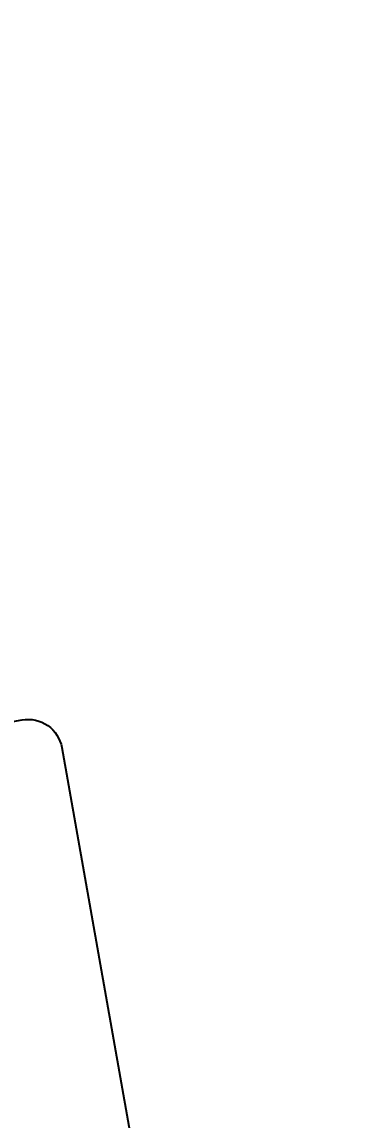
# Model space of a CAD drawing. Header units: millimetres. Extents: x 0 to 8967983, y -224399 to 13801.
# Drawn here: x 69293.41 to 69295.22, y -193807.91 to -193802.03 of the extents above; entities that cross this region are included whole.
import ezdxf
from ezdxf import colors
from ezdxf.entities.mleader import LeaderData, LeaderLine
from ezdxf.math import Vec2, Vec3

# ---------------------------------------------------------------- set-up
doc = ezdxf.new("R2010")
doc.units = ezdxf.units.MM
doc.header["$LTSCALE"] = 10
doc.layers.add('Архитектура', color=251, linetype='Continuous')
doc.layers.get('0').off()
doc.layers.get('0').freeze()
doc.styles.add('ISOCPEUR', font='isocpeur.TTF', dxfattribs={"width": 0.7})

# ---------------------------------------------------------------- blocks, each defined once
blk = doc.blocks.new('_DOTSMALL')
at = {"color": 0, "linetype": 'ByBlock', "const_width": 0.5}
blk.add_lwpolyline([(-0.0625, 0, 1), (0.0625, 0, 1)], format="xyb", close=True, dxfattribs=at)

msp = doc.modelspace()

# ---------------------------------------------------------------- linework, layer by layer
at = {"layer": 'Архитектура', "lineweight": 25, "transparency": 33554684}
msp.add_lwpolyline([(69285.5108, -193804.2029), (69289.5925, -193803.4795, -0.164348), (69289.9964, -193803.5338), (69291.3884, -193804.4014, -0.66825), (69291.3156, -193804.7314), (69291.1956, -193804.7527, 0.4144), (69291.0474, -193804.9647), (69291.2389, -193806.0452, 0.710164), (69292.0344, -193806.1739, -0.228752), (69292.3352, -193805.9568), (69293.4156, -193805.7654, -0.4144), (69293.6276, -193805.9135), (69294.883, -193812.9965, -0.430028)], format="xyb", dxfattribs=at)
msp.add_lwpolyline([(69285.5108, -193804.2029), (69289.5925, -193803.4795, -0.164348), (69289.9964, -193803.5338), (69291.3884, -193804.4014, -0.66825), (69291.3156, -193804.7314), (69291.1956, -193804.7527, 0.4144), (69291.0474, -193804.9647), (69291.2389, -193806.0452, 0.710164), (69292.0344, -193806.1739, -0.228752), (69292.3352, -193805.9568), (69293.4156, -193805.7654, -0.4144), (69293.6276, -193805.9135), (69294.883, -193812.9965, -0.430028)], format="xyb", dxfattribs=at)
msp.add_lwpolyline([(69285.5108, -193804.2029), (69289.5925, -193803.4795, -0.164348), (69289.9964, -193803.5338), (69291.3884, -193804.4014, -0.66825), (69291.3156, -193804.7314), (69291.1956, -193804.7527, 0.4144), (69291.0474, -193804.9647), (69291.2389, -193806.0452, 0.710164), (69292.0344, -193806.1739, -0.228752), (69292.3352, -193805.9568), (69293.4156, -193805.7654, -0.4144), (69293.6276, -193805.9135), (69294.883, -193812.9965, -0.430028)], format="xyb", dxfattribs=at)
msp.add_lwpolyline([(69285.5108, -193804.2029), (69289.5925, -193803.4795, -0.164348), (69289.9964, -193803.5338), (69291.3884, -193804.4014, -0.66825), (69291.3156, -193804.7314), (69291.1956, -193804.7527, 0.4144), (69291.0474, -193804.9647), (69291.2389, -193806.0452, 0.710164), (69292.0344, -193806.1739, -0.228752), (69292.3352, -193805.9568), (69293.4156, -193805.7654, -0.4144), (69293.6276, -193805.9135), (69294.883, -193812.9965, -0.430028)], format="xyb", dxfattribs=at)
msp.add_lwpolyline([(69285.5108, -193804.2029), (69289.5925, -193803.4795, -0.164348), (69289.9964, -193803.5338), (69291.3884, -193804.4014, -0.66825), (69291.3156, -193804.7314), (69291.1956, -193804.7527, 0.4144), (69291.0474, -193804.9647), (69291.2389, -193806.0452, 0.710164), (69292.0344, -193806.1739, -0.228752), (69292.3352, -193805.9568), (69293.4156, -193805.7654, -0.4144), (69293.6276, -193805.9135), (69294.883, -193812.9965, -0.430028)], format="xyb", dxfattribs=at)
msp.add_lwpolyline([(69285.5108, -193804.2029), (69289.5925, -193803.4795, -0.164348), (69289.9964, -193803.5338), (69291.3884, -193804.4014, -0.66825), (69291.3156, -193804.7314), (69291.1956, -193804.7527, 0.4144), (69291.0474, -193804.9647), (69291.2389, -193806.0452, 0.710164), (69292.0344, -193806.1739, -0.228752), (69292.3352, -193805.9568), (69293.4156, -193805.7654, -0.4144), (69293.6276, -193805.9135), (69294.883, -193812.9965, -0.430028)], format="xyb", dxfattribs=at)
msp.add_lwpolyline([(69285.5108, -193804.2029), (69289.5925, -193803.4795, -0.164348), (69289.9964, -193803.5338), (69291.3884, -193804.4014, -0.66825), (69291.3156, -193804.7314), (69291.1956, -193804.7527, 0.4144), (69291.0474, -193804.9647), (69291.2389, -193806.0452, 0.710164), (69292.0344, -193806.1739, -0.228752), (69292.3352, -193805.9568), (69293.4156, -193805.7654, -0.4144), (69293.6276, -193805.9135), (69294.883, -193812.9965, -0.430028)], format="xyb", dxfattribs=at)
msp.add_lwpolyline([(69285.5108, -193804.2029), (69289.5925, -193803.4795, -0.164348), (69289.9964, -193803.5338), (69291.3884, -193804.4014, -0.66825), (69291.3156, -193804.7314), (69291.1956, -193804.7527, 0.4144), (69291.0474, -193804.9647), (69291.2389, -193806.0452, 0.710164), (69292.0344, -193806.1739, -0.228752), (69292.3352, -193805.9568), (69293.4156, -193805.7654, -0.4144), (69293.6276, -193805.9135), (69294.883, -193812.9965, -0.430028)], format="xyb", dxfattribs=at)
msp.add_lwpolyline([(69285.5108, -193804.2029), (69289.5925, -193803.4795, -0.164348), (69289.9964, -193803.5338), (69291.3884, -193804.4014, -0.66825), (69291.3156, -193804.7314), (69291.1956, -193804.7527, 0.4144), (69291.0474, -193804.9647), (69291.2389, -193806.0452, 0.710164), (69292.0344, -193806.1739, -0.228752), (69292.3352, -193805.9568), (69293.4156, -193805.7654, -0.4144), (69293.6276, -193805.9135), (69294.883, -193812.9965, -0.430028)], format="xyb", dxfattribs=at)
msp.add_lwpolyline([(69285.5108, -193804.2029), (69289.5925, -193803.4795, -0.164348), (69289.9964, -193803.5338), (69291.3884, -193804.4014, -0.66825), (69291.3156, -193804.7314), (69291.1956, -193804.7527, 0.4144), (69291.0474, -193804.9647), (69291.2389, -193806.0452, 0.710164), (69292.0344, -193806.1739, -0.228752), (69292.3352, -193805.9568), (69293.4156, -193805.7654, -0.4144), (69293.6276, -193805.9135), (69294.883, -193812.9965, -0.430028)], format="xyb", dxfattribs=at)
msp.add_lwpolyline([(69285.5108, -193804.2029), (69289.5925, -193803.4795, -0.164348), (69289.9964, -193803.5338), (69291.3884, -193804.4014, -0.66825), (69291.3156, -193804.7314), (69291.1956, -193804.7527, 0.4144), (69291.0474, -193804.9647), (69291.2389, -193806.0452, 0.710164), (69292.0344, -193806.1739, -0.228752), (69292.3352, -193805.9568), (69293.4156, -193805.7654, -0.4144), (69293.6276, -193805.9135), (69294.883, -193812.9965, -0.430028)], format="xyb", dxfattribs=at)
msp.add_lwpolyline([(69285.5108, -193804.2029), (69289.5925, -193803.4795, -0.164348), (69289.9964, -193803.5338), (69291.3884, -193804.4014, -0.66825), (69291.3156, -193804.7314), (69291.1956, -193804.7527, 0.4144), (69291.0474, -193804.9647), (69291.2389, -193806.0452, 0.710164), (69292.0344, -193806.1739, -0.228752), (69292.3352, -193805.9568), (69293.4156, -193805.7654, -0.4144), (69293.6276, -193805.9135), (69294.883, -193812.9965, -0.430028)], format="xyb", dxfattribs=at)
msp.add_lwpolyline([(69285.5108, -193804.2029), (69289.5925, -193803.4795, -0.164348), (69289.9964, -193803.5338), (69291.3884, -193804.4014, -0.66825), (69291.3156, -193804.7314), (69291.1956, -193804.7527, 0.4144), (69291.0474, -193804.9647), (69291.2389, -193806.0452, 0.710164), (69292.0344, -193806.1739, -0.228752), (69292.3352, -193805.9568), (69293.4156, -193805.7654, -0.4144), (69293.6276, -193805.9135), (69294.883, -193812.9965, -0.430028)], format="xyb", dxfattribs=at)
msp.add_lwpolyline([(69285.5108, -193804.2029), (69289.5925, -193803.4795, -0.164348), (69289.9964, -193803.5338), (69291.3884, -193804.4014, -0.66825), (69291.3156, -193804.7314), (69291.1956, -193804.7527, 0.4144), (69291.0474, -193804.9647), (69291.2389, -193806.0452, 0.710164), (69292.0344, -193806.1739, -0.228752), (69292.3352, -193805.9568), (69293.4156, -193805.7654, -0.4144), (69293.6276, -193805.9135), (69294.883, -193812.9965, -0.430028)], format="xyb", dxfattribs=at)
msp.add_lwpolyline([(69285.5108, -193804.2029), (69289.5925, -193803.4795, -0.164348), (69289.9964, -193803.5338), (69291.3884, -193804.4014, -0.66825), (69291.3156, -193804.7314), (69291.1956, -193804.7527, 0.4144), (69291.0474, -193804.9647), (69291.2389, -193806.0452, 0.710164), (69292.0344, -193806.1739, -0.228752), (69292.3352, -193805.9568), (69293.4156, -193805.7654, -0.4144), (69293.6276, -193805.9135), (69294.883, -193812.9965, -0.430028)], format="xyb", dxfattribs=at)
msp.add_lwpolyline([(69285.5108, -193804.2029), (69289.5925, -193803.4795, -0.164348), (69289.9964, -193803.5338), (69291.3884, -193804.4014, -0.66825), (69291.3156, -193804.7314), (69291.1956, -193804.7527, 0.4144), (69291.0474, -193804.9647), (69291.2389, -193806.0452, 0.710164), (69292.0344, -193806.1739, -0.228752), (69292.3352, -193805.9568), (69293.4156, -193805.7654, -0.4144), (69293.6276, -193805.9135), (69294.883, -193812.9965, -0.430028)], format="xyb", dxfattribs=at)
msp.add_lwpolyline([(69285.5108, -193804.2029), (69289.5925, -193803.4795, -0.164348), (69289.9964, -193803.5338), (69291.3884, -193804.4014, -0.66825), (69291.3156, -193804.7314), (69291.1956, -193804.7527, 0.4144), (69291.0474, -193804.9647), (69291.2389, -193806.0452, 0.710164), (69292.0344, -193806.1739, -0.228752), (69292.3352, -193805.9568), (69293.4156, -193805.7654, -0.4144), (69293.6276, -193805.9135), (69294.883, -193812.9965, -0.430028)], format="xyb", dxfattribs=at)
msp.add_lwpolyline([(69285.5108, -193804.2029), (69289.5925, -193803.4795, -0.164348), (69289.9964, -193803.5338), (69291.3884, -193804.4014, -0.66825), (69291.3156, -193804.7314), (69291.1956, -193804.7527, 0.4144), (69291.0474, -193804.9647), (69291.2389, -193806.0452, 0.710164), (69292.0344, -193806.1739, -0.228752), (69292.3352, -193805.9568), (69293.4156, -193805.7654, -0.4144), (69293.6276, -193805.9135), (69294.883, -193812.9965, -0.430028)], format="xyb", dxfattribs=at)
msp.add_lwpolyline([(69285.5108, -193804.2029), (69289.5925, -193803.4795, -0.164348), (69289.9964, -193803.5338), (69291.3884, -193804.4014, -0.66825), (69291.3156, -193804.7314), (69291.1956, -193804.7527, 0.4144), (69291.0474, -193804.9647), (69291.2389, -193806.0452, 0.710164), (69292.0344, -193806.1739, -0.228752), (69292.3352, -193805.9568), (69293.4156, -193805.7654, -0.4144), (69293.6276, -193805.9135), (69294.883, -193812.9965, -0.430028)], format="xyb", dxfattribs=at)
msp.add_lwpolyline([(69285.5108, -193804.2029), (69289.5925, -193803.4795, -0.164348), (69289.9964, -193803.5338), (69291.3884, -193804.4014, -0.66825), (69291.3156, -193804.7314), (69291.1956, -193804.7527, 0.4144), (69291.0474, -193804.9647), (69291.2389, -193806.0452, 0.710164), (69292.0344, -193806.1739, -0.228752), (69292.3352, -193805.9568), (69293.4156, -193805.7654, -0.4144), (69293.6276, -193805.9135), (69294.883, -193812.9965, -0.430028)], format="xyb", dxfattribs=at)
msp.add_lwpolyline([(69285.5108, -193804.2029), (69289.5925, -193803.4795, -0.164348), (69289.9964, -193803.5338), (69291.3884, -193804.4014, -0.66825), (69291.3156, -193804.7314), (69291.1956, -193804.7527, 0.4144), (69291.0474, -193804.9647), (69291.2389, -193806.0452, 0.710164), (69292.0344, -193806.1739, -0.228752), (69292.3352, -193805.9568), (69293.4156, -193805.7654, -0.4144), (69293.6276, -193805.9135), (69294.883, -193812.9965, -0.430028)], format="xyb", dxfattribs=at)
msp.add_lwpolyline([(69285.5108, -193804.2029), (69289.5925, -193803.4795, -0.164348), (69289.9964, -193803.5338), (69291.3884, -193804.4014, -0.66825), (69291.3156, -193804.7314), (69291.1956, -193804.7527, 0.4144), (69291.0474, -193804.9647), (69291.2389, -193806.0452, 0.710164), (69292.0344, -193806.1739, -0.228752), (69292.3352, -193805.9568), (69293.4156, -193805.7654, -0.4144), (69293.6276, -193805.9135), (69294.883, -193812.9965, -0.430028)], format="xyb", dxfattribs=at)
msp.add_lwpolyline([(69285.5108, -193804.2029), (69289.5925, -193803.4795, -0.164348), (69289.9964, -193803.5338), (69291.3884, -193804.4014, -0.66825), (69291.3156, -193804.7314), (69291.1956, -193804.7527, 0.4144), (69291.0474, -193804.9647), (69291.2389, -193806.0452, 0.710164), (69292.0344, -193806.1739, -0.228752), (69292.3352, -193805.9568), (69293.4156, -193805.7654, -0.4144), (69293.6276, -193805.9135), (69294.883, -193812.9965, -0.430028)], format="xyb", dxfattribs=at)
msp.add_lwpolyline([(69285.5108, -193804.2029), (69289.5925, -193803.4795, -0.164348), (69289.9964, -193803.5338), (69291.3884, -193804.4014, -0.66825), (69291.3156, -193804.7314), (69291.1956, -193804.7527, 0.4144), (69291.0474, -193804.9647), (69291.2389, -193806.0452, 0.710164), (69292.0344, -193806.1739, -0.228752), (69292.3352, -193805.9568), (69293.4156, -193805.7654, -0.4144), (69293.6276, -193805.9135), (69294.883, -193812.9965, -0.430028)], format="xyb", dxfattribs=at)
msp.add_lwpolyline([(69285.5108, -193804.2029), (69289.5925, -193803.4795, -0.164348), (69289.9964, -193803.5338), (69291.3884, -193804.4014, -0.66825), (69291.3156, -193804.7314), (69291.1956, -193804.7527, 0.4144), (69291.0474, -193804.9647), (69291.2389, -193806.0452, 0.710164), (69292.0344, -193806.1739, -0.228752), (69292.3352, -193805.9568), (69293.4156, -193805.7654, -0.4144), (69293.6276, -193805.9135), (69294.883, -193812.9965, -0.430028)], format="xyb", dxfattribs=at)
msp.add_lwpolyline([(69285.5108, -193804.2029), (69289.5925, -193803.4795, -0.164348), (69289.9964, -193803.5338), (69291.3884, -193804.4014, -0.66825), (69291.3156, -193804.7314), (69291.1956, -193804.7527, 0.4144), (69291.0474, -193804.9647), (69291.2389, -193806.0452, 0.710164), (69292.0344, -193806.1739, -0.228752), (69292.3352, -193805.9568), (69293.4156, -193805.7654, -0.4144), (69293.6276, -193805.9135), (69294.883, -193812.9965, -0.430028)], format="xyb", dxfattribs=at)
msp.add_lwpolyline([(69285.5108, -193804.2029), (69289.5925, -193803.4795, -0.164348), (69289.9964, -193803.5338), (69291.3884, -193804.4014, -0.66825), (69291.3156, -193804.7314), (69291.1956, -193804.7527, 0.4144), (69291.0474, -193804.9647), (69291.2389, -193806.0452, 0.710164), (69292.0344, -193806.1739, -0.228752), (69292.3352, -193805.9568), (69293.4156, -193805.7654, -0.4144), (69293.6276, -193805.9135), (69294.883, -193812.9965, -0.430028)], format="xyb", dxfattribs=at)
msp.add_lwpolyline([(69285.5108, -193804.2029), (69289.5925, -193803.4795, -0.164348), (69289.9964, -193803.5338), (69291.3884, -193804.4014, -0.66825), (69291.3156, -193804.7314), (69291.1956, -193804.7527, 0.4144), (69291.0474, -193804.9647), (69291.2389, -193806.0452, 0.710164), (69292.0344, -193806.1739, -0.228752), (69292.3352, -193805.9568), (69293.4156, -193805.7654, -0.4144), (69293.6276, -193805.9135), (69294.883, -193812.9965, -0.430028)], format="xyb", dxfattribs=at)
msp.add_lwpolyline([(69285.5108, -193804.2029), (69289.5925, -193803.4795, -0.164348), (69289.9964, -193803.5338), (69291.3884, -193804.4014, -0.66825), (69291.3156, -193804.7314), (69291.1956, -193804.7527, 0.4144), (69291.0474, -193804.9647), (69291.2389, -193806.0452, 0.710164), (69292.0344, -193806.1739, -0.228752), (69292.3352, -193805.9568), (69293.4156, -193805.7654, -0.4144), (69293.6276, -193805.9135), (69294.883, -193812.9965, -0.430028)], format="xyb", dxfattribs=at)
msp.add_lwpolyline([(69285.5108, -193804.2029), (69289.5925, -193803.4795, -0.164348), (69289.9964, -193803.5338), (69291.3884, -193804.4014, -0.66825), (69291.3156, -193804.7314), (69291.1956, -193804.7527, 0.4144), (69291.0474, -193804.9647), (69291.2389, -193806.0452, 0.710164), (69292.0344, -193806.1739, -0.228752), (69292.3352, -193805.9568), (69293.4156, -193805.7654, -0.4144), (69293.6276, -193805.9135), (69294.883, -193812.9965, -0.430028)], format="xyb", dxfattribs=at)
msp.add_lwpolyline([(69285.5108, -193804.2029), (69289.5925, -193803.4795, -0.164348), (69289.9964, -193803.5338), (69291.3884, -193804.4014, -0.66825), (69291.3156, -193804.7314), (69291.1956, -193804.7527, 0.4144), (69291.0474, -193804.9647), (69291.2389, -193806.0452, 0.710164), (69292.0344, -193806.1739, -0.228752), (69292.3352, -193805.9568), (69293.4156, -193805.7654, -0.4144), (69293.6276, -193805.9135), (69294.883, -193812.9965, -0.430028)], format="xyb", dxfattribs=at)
msp.add_lwpolyline([(69285.5108, -193804.2029), (69289.5925, -193803.4795, -0.164348), (69289.9964, -193803.5338), (69291.3884, -193804.4014, -0.66825), (69291.3156, -193804.7314), (69291.1956, -193804.7527, 0.4144), (69291.0474, -193804.9647), (69291.2389, -193806.0452, 0.710164), (69292.0344, -193806.1739, -0.228752), (69292.3352, -193805.9568), (69293.4156, -193805.7654, -0.4144), (69293.6276, -193805.9135), (69294.883, -193812.9965, -0.430028)], format="xyb", dxfattribs=at)
msp.add_lwpolyline([(69285.5108, -193804.2029), (69289.5925, -193803.4795, -0.164348), (69289.9964, -193803.5338), (69291.3884, -193804.4014, -0.66825), (69291.3156, -193804.7314), (69291.1956, -193804.7527, 0.4144), (69291.0474, -193804.9647), (69291.2389, -193806.0452, 0.710164), (69292.0344, -193806.1739, -0.228752), (69292.3352, -193805.9568), (69293.4156, -193805.7654, -0.4144), (69293.6276, -193805.9135), (69294.883, -193812.9965, -0.430028)], format="xyb", dxfattribs=at)
msp.add_lwpolyline([(69285.5108, -193804.2029), (69289.5925, -193803.4795, -0.164348), (69289.9964, -193803.5338), (69291.3884, -193804.4014, -0.66825), (69291.3156, -193804.7314), (69291.1956, -193804.7527, 0.4144), (69291.0474, -193804.9647), (69291.2389, -193806.0452, 0.710164), (69292.0344, -193806.1739, -0.228752), (69292.3352, -193805.9568), (69293.4156, -193805.7654, -0.4144), (69293.6276, -193805.9135), (69294.883, -193812.9965, -0.430028)], format="xyb", dxfattribs=at)
msp.add_lwpolyline([(69285.5108, -193804.2029), (69289.5925, -193803.4795, -0.164348), (69289.9964, -193803.5338), (69291.3884, -193804.4014, -0.66825), (69291.3156, -193804.7314), (69291.1956, -193804.7527, 0.4144), (69291.0474, -193804.9647), (69291.2389, -193806.0452, 0.710164), (69292.0344, -193806.1739, -0.228752), (69292.3352, -193805.9568), (69293.4156, -193805.7654, -0.4144), (69293.6276, -193805.9135), (69294.883, -193812.9965, -0.430028)], format="xyb", dxfattribs=at)
msp.add_lwpolyline([(69285.5108, -193804.2029), (69289.5925, -193803.4795, -0.164348), (69289.9964, -193803.5338), (69291.3884, -193804.4014, -0.66825), (69291.3156, -193804.7314), (69291.1956, -193804.7527, 0.4144), (69291.0474, -193804.9647), (69291.2389, -193806.0452, 0.710164), (69292.0344, -193806.1739, -0.228752), (69292.3352, -193805.9568), (69293.4156, -193805.7654, -0.4144), (69293.6276, -193805.9135), (69294.883, -193812.9965, -0.430028)], format="xyb", dxfattribs=at)
msp.add_lwpolyline([(69285.5108, -193804.2029), (69289.5925, -193803.4795, -0.164348), (69289.9964, -193803.5338), (69291.3884, -193804.4014, -0.66825), (69291.3156, -193804.7314), (69291.1956, -193804.7527, 0.4144), (69291.0474, -193804.9647), (69291.2389, -193806.0452, 0.710164), (69292.0344, -193806.1739, -0.228752), (69292.3352, -193805.9568), (69293.4156, -193805.7654, -0.4144), (69293.6276, -193805.9135), (69294.883, -193812.9965, -0.430028)], format="xyb", dxfattribs=at)
msp.add_lwpolyline([(69285.5108, -193804.2029), (69289.5925, -193803.4795, -0.164348), (69289.9964, -193803.5338), (69291.3884, -193804.4014, -0.66825), (69291.3156, -193804.7314), (69291.1956, -193804.7527, 0.4144), (69291.0474, -193804.9647), (69291.2389, -193806.0452, 0.710164), (69292.0344, -193806.1739, -0.228752), (69292.3352, -193805.9568), (69293.4156, -193805.7654, -0.4144), (69293.6276, -193805.9135), (69294.883, -193812.9965, -0.430028)], format="xyb", dxfattribs=at)
msp.add_lwpolyline([(69285.5108, -193804.2029), (69289.5925, -193803.4795, -0.164348), (69289.9964, -193803.5338), (69291.3884, -193804.4014, -0.66825), (69291.3156, -193804.7314), (69291.1956, -193804.7527, 0.4144), (69291.0474, -193804.9647), (69291.2389, -193806.0452, 0.710164), (69292.0344, -193806.1739, -0.228752), (69292.3352, -193805.9568), (69293.4156, -193805.7654, -0.4144), (69293.6276, -193805.9135), (69294.883, -193812.9965, -0.430028)], format="xyb", dxfattribs=at)
msp.add_lwpolyline([(69285.5108, -193804.2029), (69289.5925, -193803.4795, -0.164348), (69289.9964, -193803.5338), (69291.3884, -193804.4014, -0.66825), (69291.3156, -193804.7314), (69291.1956, -193804.7527, 0.4144), (69291.0474, -193804.9647), (69291.2389, -193806.0452, 0.710164), (69292.0344, -193806.1739, -0.228752), (69292.3352, -193805.9568), (69293.4156, -193805.7654, -0.4144), (69293.6276, -193805.9135), (69294.883, -193812.9965, -0.430028)], format="xyb", dxfattribs=at)
msp.add_lwpolyline([(69285.5108, -193804.2029), (69289.5925, -193803.4795, -0.164348), (69289.9964, -193803.5338), (69291.3884, -193804.4014, -0.66825), (69291.3156, -193804.7314), (69291.1956, -193804.7527, 0.4144), (69291.0474, -193804.9647), (69291.2389, -193806.0452, 0.710164), (69292.0344, -193806.1739, -0.228752), (69292.3352, -193805.9568), (69293.4156, -193805.7654, -0.4144), (69293.6276, -193805.9135), (69294.883, -193812.9965, -0.430028)], format="xyb", dxfattribs=at)
msp.add_lwpolyline([(69285.5108, -193804.2029), (69289.5925, -193803.4795, -0.164348), (69289.9964, -193803.5338), (69291.3884, -193804.4014, -0.66825), (69291.3156, -193804.7314), (69291.1956, -193804.7527, 0.4144), (69291.0474, -193804.9647), (69291.2389, -193806.0452, 0.710164), (69292.0344, -193806.1739, -0.228752), (69292.3352, -193805.9568), (69293.4156, -193805.7654, -0.4144), (69293.6276, -193805.9135), (69294.883, -193812.9965, -0.430028)], format="xyb", dxfattribs=at)
msp.add_lwpolyline([(69285.5108, -193804.2029), (69289.5925, -193803.4795, -0.164348), (69289.9964, -193803.5338), (69291.3884, -193804.4014, -0.66825), (69291.3156, -193804.7314), (69291.1956, -193804.7527, 0.4144), (69291.0474, -193804.9647), (69291.2389, -193806.0452, 0.710164), (69292.0344, -193806.1739, -0.228752), (69292.3352, -193805.9568), (69293.4156, -193805.7654, -0.4144), (69293.6276, -193805.9135), (69294.883, -193812.9965, -0.430028)], format="xyb", dxfattribs=at)
msp.add_lwpolyline([(69285.5108, -193804.2029), (69289.5925, -193803.4795, -0.164348), (69289.9964, -193803.5338), (69291.3884, -193804.4014, -0.66825), (69291.3156, -193804.7314), (69291.1956, -193804.7527, 0.4144), (69291.0474, -193804.9647), (69291.2389, -193806.0452, 0.710164), (69292.0344, -193806.1739, -0.228752), (69292.3352, -193805.9568), (69293.4156, -193805.7654, -0.4144), (69293.6276, -193805.9135), (69294.883, -193812.9965, -0.430028)], format="xyb", dxfattribs=at)
msp.add_lwpolyline([(69285.5108, -193804.2029), (69289.5925, -193803.4795, -0.164348), (69289.9964, -193803.5338), (69291.3884, -193804.4014, -0.66825), (69291.3156, -193804.7314), (69291.1956, -193804.7527, 0.4144), (69291.0474, -193804.9647), (69291.2389, -193806.0452, 0.710164), (69292.0344, -193806.1739, -0.228752), (69292.3352, -193805.9568), (69293.4156, -193805.7654, -0.4144), (69293.6276, -193805.9135), (69294.883, -193812.9965, -0.430028)], format="xyb", dxfattribs=at)
msp.add_lwpolyline([(69285.5108, -193804.2029), (69289.5925, -193803.4795, -0.164348), (69289.9964, -193803.5338), (69291.3884, -193804.4014, -0.66825), (69291.3156, -193804.7314), (69291.1956, -193804.7527, 0.4144), (69291.0474, -193804.9647), (69291.2389, -193806.0452, 0.710164), (69292.0344, -193806.1739, -0.228752), (69292.3352, -193805.9568), (69293.4156, -193805.7654, -0.4144), (69293.6276, -193805.9135), (69294.883, -193812.9965, -0.430028)], format="xyb", dxfattribs=at)
msp.add_lwpolyline([(69285.5108, -193804.2029), (69289.5925, -193803.4795, -0.164348), (69289.9964, -193803.5338), (69291.3884, -193804.4014, -0.66825), (69291.3156, -193804.7314), (69291.1956, -193804.7527, 0.4144), (69291.0474, -193804.9647), (69291.2389, -193806.0452, 0.710164), (69292.0344, -193806.1739, -0.228752), (69292.3352, -193805.9568), (69293.4156, -193805.7654, -0.4144), (69293.6276, -193805.9135), (69294.883, -193812.9965, -0.430028)], format="xyb", dxfattribs=at)
msp.add_lwpolyline([(69285.5108, -193804.2029), (69289.5925, -193803.4795, -0.164348), (69289.9964, -193803.5338), (69291.3884, -193804.4014, -0.66825), (69291.3156, -193804.7314), (69291.1956, -193804.7527, 0.4144), (69291.0474, -193804.9647), (69291.2389, -193806.0452, 0.710164), (69292.0344, -193806.1739, -0.228752), (69292.3352, -193805.9568), (69293.4156, -193805.7654, -0.4144), (69293.6276, -193805.9135), (69294.883, -193812.9965, -0.430028)], format="xyb", dxfattribs=at)
msp.add_lwpolyline([(69285.5108, -193804.2029), (69289.5925, -193803.4795, -0.164348), (69289.9964, -193803.5338), (69291.3884, -193804.4014, -0.66825), (69291.3156, -193804.7314), (69291.1956, -193804.7527, 0.4144), (69291.0474, -193804.9647), (69291.2389, -193806.0452, 0.710164), (69292.0344, -193806.1739, -0.228752), (69292.3352, -193805.9568), (69293.4156, -193805.7654, -0.4144), (69293.6276, -193805.9135), (69294.883, -193812.9965, -0.430028)], format="xyb", dxfattribs=at)
msp.add_lwpolyline([(69285.5108, -193804.2029), (69289.5925, -193803.4795, -0.164348), (69289.9964, -193803.5338), (69291.3884, -193804.4014, -0.66825), (69291.3156, -193804.7314), (69291.1956, -193804.7527, 0.4144), (69291.0474, -193804.9647), (69291.2389, -193806.0452, 0.710164), (69292.0344, -193806.1739, -0.228752), (69292.3352, -193805.9568), (69293.4156, -193805.7654, -0.4144), (69293.6276, -193805.9135), (69294.883, -193812.9965, -0.430028)], format="xyb", dxfattribs=at)
msp.add_lwpolyline([(69285.5108, -193804.2029), (69289.5925, -193803.4795, -0.164348), (69289.9964, -193803.5338), (69291.3884, -193804.4014, -0.66825), (69291.3156, -193804.7314), (69291.1956, -193804.7527, 0.4144), (69291.0474, -193804.9647), (69291.2389, -193806.0452, 0.710164), (69292.0344, -193806.1739, -0.228752), (69292.3352, -193805.9568), (69293.4156, -193805.7654, -0.4144), (69293.6276, -193805.9135), (69294.883, -193812.9965, -0.430028)], format="xyb", dxfattribs=at)
msp.add_lwpolyline([(69285.5108, -193804.2029), (69289.5925, -193803.4795, -0.164348), (69289.9964, -193803.5338), (69291.3884, -193804.4014, -0.66825), (69291.3156, -193804.7314), (69291.1956, -193804.7527, 0.4144), (69291.0474, -193804.9647), (69291.2389, -193806.0452, 0.710164), (69292.0344, -193806.1739, -0.228752), (69292.3352, -193805.9568), (69293.4156, -193805.7654, -0.4144), (69293.6276, -193805.9135), (69294.883, -193812.9965, -0.430028)], format="xyb", dxfattribs=at)
msp.add_lwpolyline([(69285.5108, -193804.2029), (69289.5925, -193803.4795, -0.164348), (69289.9964, -193803.5338), (69291.3884, -193804.4014, -0.66825), (69291.3156, -193804.7314), (69291.1956, -193804.7527, 0.4144), (69291.0474, -193804.9647), (69291.2389, -193806.0452, 0.710164), (69292.0344, -193806.1739, -0.228752), (69292.3352, -193805.9568), (69293.4156, -193805.7654, -0.4144), (69293.6276, -193805.9135), (69294.883, -193812.9965, -0.430028)], format="xyb", dxfattribs=at)
msp.add_lwpolyline([(69285.5108, -193804.2029), (69289.5925, -193803.4795, -0.164348), (69289.9964, -193803.5338), (69291.3884, -193804.4014, -0.66825), (69291.3156, -193804.7314), (69291.1956, -193804.7527, 0.4144), (69291.0474, -193804.9647), (69291.2389, -193806.0452, 0.710164), (69292.0344, -193806.1739, -0.228752), (69292.3352, -193805.9568), (69293.4156, -193805.7654, -0.4144), (69293.6276, -193805.9135), (69294.883, -193812.9965, -0.430028)], format="xyb", dxfattribs=at)
msp.add_lwpolyline([(69285.5108, -193804.2029), (69289.5925, -193803.4795, -0.164348), (69289.9964, -193803.5338), (69291.3884, -193804.4014, -0.66825), (69291.3156, -193804.7314), (69291.1956, -193804.7527, 0.4144), (69291.0474, -193804.9647), (69291.2389, -193806.0452, 0.710164), (69292.0344, -193806.1739, -0.228752), (69292.3352, -193805.9568), (69293.4156, -193805.7654, -0.4144), (69293.6276, -193805.9135), (69294.883, -193812.9965, -0.430028)], format="xyb", dxfattribs=at)
msp.add_lwpolyline([(69285.5108, -193804.2029), (69289.5925, -193803.4795, -0.164348), (69289.9964, -193803.5338), (69291.3884, -193804.4014, -0.66825), (69291.3156, -193804.7314), (69291.1956, -193804.7527, 0.4144), (69291.0474, -193804.9647), (69291.2389, -193806.0452, 0.710164), (69292.0344, -193806.1739, -0.228752), (69292.3352, -193805.9568), (69293.4156, -193805.7654, -0.4144), (69293.6276, -193805.9135), (69294.883, -193812.9965, -0.430028)], format="xyb", dxfattribs=at)
msp.add_lwpolyline([(69285.5108, -193804.2029), (69289.5925, -193803.4795, -0.164348), (69289.9964, -193803.5338), (69291.3884, -193804.4014, -0.66825), (69291.3156, -193804.7314), (69291.1956, -193804.7527, 0.4144), (69291.0474, -193804.9647), (69291.2389, -193806.0452, 0.710164), (69292.0344, -193806.1739, -0.228752), (69292.3352, -193805.9568), (69293.4156, -193805.7654, -0.4144), (69293.6276, -193805.9135), (69294.883, -193812.9965, -0.430028)], format="xyb", dxfattribs=at)
msp.add_lwpolyline([(69285.5108, -193804.2029), (69289.5925, -193803.4795, -0.164348), (69289.9964, -193803.5338), (69291.3884, -193804.4014, -0.66825), (69291.3156, -193804.7314), (69291.1956, -193804.7527, 0.4144), (69291.0474, -193804.9647), (69291.2389, -193806.0452, 0.710164), (69292.0344, -193806.1739, -0.228752), (69292.3352, -193805.9568), (69293.4156, -193805.7654, -0.4144), (69293.6276, -193805.9135), (69294.883, -193812.9965, -0.430028)], format="xyb", dxfattribs=at)
msp.add_lwpolyline([(69285.5108, -193804.2029), (69289.5925, -193803.4795, -0.164348), (69289.9964, -193803.5338), (69291.3884, -193804.4014, -0.66825), (69291.3156, -193804.7314), (69291.1956, -193804.7527, 0.4144), (69291.0474, -193804.9647), (69291.2389, -193806.0452, 0.710164), (69292.0344, -193806.1739, -0.228752), (69292.3352, -193805.9568), (69293.4156, -193805.7654, -0.4144), (69293.6276, -193805.9135), (69294.883, -193812.9965, -0.430028)], format="xyb", dxfattribs=at)
msp.add_lwpolyline([(69285.5108, -193804.2029), (69289.5925, -193803.4795, -0.164348), (69289.9964, -193803.5338), (69291.3884, -193804.4014, -0.66825), (69291.3156, -193804.7314), (69291.1956, -193804.7527, 0.4144), (69291.0474, -193804.9647), (69291.2389, -193806.0452, 0.710164), (69292.0344, -193806.1739, -0.228752), (69292.3352, -193805.9568), (69293.4156, -193805.7654, -0.4144), (69293.6276, -193805.9135), (69294.883, -193812.9965, -0.430028)], format="xyb", dxfattribs=at)
msp.add_lwpolyline([(69285.5108, -193804.2029), (69289.5925, -193803.4795, -0.164348), (69289.9964, -193803.5338), (69291.3884, -193804.4014, -0.66825), (69291.3156, -193804.7314), (69291.1956, -193804.7527, 0.4144), (69291.0474, -193804.9647), (69291.2389, -193806.0452, 0.710164), (69292.0344, -193806.1739, -0.228752), (69292.3352, -193805.9568), (69293.4156, -193805.7654, -0.4144), (69293.6276, -193805.9135), (69294.883, -193812.9965, -0.430028)], format="xyb", dxfattribs=at)
msp.add_lwpolyline([(69285.5108, -193804.2029), (69289.5925, -193803.4795, -0.164348), (69289.9964, -193803.5338), (69291.3884, -193804.4014, -0.66825), (69291.3156, -193804.7314), (69291.1956, -193804.7527, 0.4144), (69291.0474, -193804.9647), (69291.2389, -193806.0452, 0.710164), (69292.0344, -193806.1739, -0.228752), (69292.3352, -193805.9568), (69293.4156, -193805.7654, -0.4144), (69293.6276, -193805.9135), (69294.883, -193812.9965, -0.430028)], format="xyb", dxfattribs=at)
msp.add_lwpolyline([(69285.5108, -193804.2029), (69289.5925, -193803.4795, -0.164348), (69289.9964, -193803.5338), (69291.3884, -193804.4014, -0.66825), (69291.3156, -193804.7314), (69291.1956, -193804.7527, 0.4144), (69291.0474, -193804.9647), (69291.2389, -193806.0452, 0.710164), (69292.0344, -193806.1739, -0.228752), (69292.3352, -193805.9568), (69293.4156, -193805.7654, -0.4144), (69293.6276, -193805.9135), (69294.883, -193812.9965, -0.430028)], format="xyb", dxfattribs=at)
msp.add_lwpolyline([(69285.5108, -193804.2029), (69289.5925, -193803.4795, -0.164348), (69289.9964, -193803.5338), (69291.3884, -193804.4014, -0.66825), (69291.3156, -193804.7314), (69291.1956, -193804.7527, 0.4144), (69291.0474, -193804.9647), (69291.2389, -193806.0452, 0.710164), (69292.0344, -193806.1739, -0.228752), (69292.3352, -193805.9568), (69293.4156, -193805.7654, -0.4144), (69293.6276, -193805.9135), (69294.883, -193812.9965, -0.430028)], format="xyb", dxfattribs=at)
msp.add_lwpolyline([(69285.5108, -193804.2029), (69289.5925, -193803.4795, -0.164348), (69289.9964, -193803.5338), (69291.3884, -193804.4014, -0.66825), (69291.3156, -193804.7314), (69291.1956, -193804.7527, 0.4144), (69291.0474, -193804.9647), (69291.2389, -193806.0452, 0.710164), (69292.0344, -193806.1739, -0.228752), (69292.3352, -193805.9568), (69293.4156, -193805.7654, -0.4144), (69293.6276, -193805.9135), (69294.883, -193812.9965, -0.430028)], format="xyb", dxfattribs=at)
msp.add_lwpolyline([(69285.5108, -193804.2029), (69289.5925, -193803.4795, -0.164348), (69289.9964, -193803.5338), (69291.3884, -193804.4014, -0.66825), (69291.3156, -193804.7314), (69291.1956, -193804.7527, 0.4144), (69291.0474, -193804.9647), (69291.2389, -193806.0452, 0.710164), (69292.0344, -193806.1739, -0.228752), (69292.3352, -193805.9568), (69293.4156, -193805.7654, -0.4144), (69293.6276, -193805.9135), (69294.883, -193812.9965, -0.430028)], format="xyb", dxfattribs=at)
msp.add_lwpolyline([(69285.5108, -193804.2029), (69289.5925, -193803.4795, -0.164348), (69289.9964, -193803.5338), (69291.3884, -193804.4014, -0.66825), (69291.3156, -193804.7314), (69291.1956, -193804.7527, 0.4144), (69291.0474, -193804.9647), (69291.2389, -193806.0452, 0.710164), (69292.0344, -193806.1739, -0.228752), (69292.3352, -193805.9568), (69293.4156, -193805.7654, -0.4144), (69293.6276, -193805.9135), (69294.883, -193812.9965, -0.430028)], format="xyb", dxfattribs=at)
msp.add_lwpolyline([(69285.5108, -193804.2029), (69289.5925, -193803.4795, -0.164348), (69289.9964, -193803.5338), (69291.3884, -193804.4014, -0.66825), (69291.3156, -193804.7314), (69291.1956, -193804.7527, 0.4144), (69291.0474, -193804.9647), (69291.2389, -193806.0452, 0.710164), (69292.0344, -193806.1739, -0.228752), (69292.3352, -193805.9568), (69293.4156, -193805.7654, -0.4144), (69293.6276, -193805.9135), (69294.883, -193812.9965, -0.430028)], format="xyb", dxfattribs=at)
msp.add_lwpolyline([(69285.5108, -193804.2029), (69289.5925, -193803.4795, -0.164348), (69289.9964, -193803.5338), (69291.3884, -193804.4014, -0.66825), (69291.3156, -193804.7314), (69291.1956, -193804.7527, 0.4144), (69291.0474, -193804.9647), (69291.2389, -193806.0452, 0.710164), (69292.0344, -193806.1739, -0.228752), (69292.3352, -193805.9568), (69293.4156, -193805.7654, -0.4144), (69293.6276, -193805.9135), (69294.883, -193812.9965, -0.430028)], format="xyb", dxfattribs=at)
msp.add_lwpolyline([(69285.5108, -193804.2029), (69289.5925, -193803.4795, -0.164348), (69289.9964, -193803.5338), (69291.3884, -193804.4014, -0.66825), (69291.3156, -193804.7314), (69291.1956, -193804.7527, 0.4144), (69291.0474, -193804.9647), (69291.2389, -193806.0452, 0.710164), (69292.0344, -193806.1739, -0.228752), (69292.3352, -193805.9568), (69293.4156, -193805.7654, -0.4144), (69293.6276, -193805.9135), (69294.883, -193812.9965, -0.430028)], format="xyb", dxfattribs=at)
msp.add_lwpolyline([(69285.5108, -193804.2029), (69289.5925, -193803.4795, -0.164348), (69289.9964, -193803.5338), (69291.3884, -193804.4014, -0.66825), (69291.3156, -193804.7314), (69291.1956, -193804.7527, 0.4144), (69291.0474, -193804.9647), (69291.2389, -193806.0452, 0.710164), (69292.0344, -193806.1739, -0.228752), (69292.3352, -193805.9568), (69293.4156, -193805.7654, -0.4144), (69293.6276, -193805.9135), (69294.883, -193812.9965, -0.430028)], format="xyb", dxfattribs=at)
msp.add_lwpolyline([(69285.5108, -193804.2029), (69289.5925, -193803.4795, -0.164348), (69289.9964, -193803.5338), (69291.3884, -193804.4014, -0.66825), (69291.3156, -193804.7314), (69291.1956, -193804.7527, 0.4144), (69291.0474, -193804.9647), (69291.2389, -193806.0452, 0.710164), (69292.0344, -193806.1739, -0.228752), (69292.3352, -193805.9568), (69293.4156, -193805.7654, -0.4144), (69293.6276, -193805.9135), (69294.883, -193812.9965, -0.430028)], format="xyb", dxfattribs=at)
msp.add_lwpolyline([(69285.5108, -193804.2029), (69289.5925, -193803.4795, -0.164348), (69289.9964, -193803.5338), (69291.3884, -193804.4014, -0.66825), (69291.3156, -193804.7314), (69291.1956, -193804.7527, 0.4144), (69291.0474, -193804.9647), (69291.2389, -193806.0452, 0.710164), (69292.0344, -193806.1739, -0.228752), (69292.3352, -193805.9568), (69293.4156, -193805.7654, -0.4144), (69293.6276, -193805.9135), (69294.883, -193812.9965, -0.430028)], format="xyb", dxfattribs=at)
msp.add_lwpolyline([(69285.5108, -193804.2029), (69289.5925, -193803.4795, -0.164348), (69289.9964, -193803.5338), (69291.3884, -193804.4014, -0.66825), (69291.3156, -193804.7314), (69291.1956, -193804.7527, 0.4144), (69291.0474, -193804.9647), (69291.2389, -193806.0452, 0.710164), (69292.0344, -193806.1739, -0.228752), (69292.3352, -193805.9568), (69293.4156, -193805.7654, -0.4144), (69293.6276, -193805.9135), (69294.883, -193812.9965, -0.430028)], format="xyb", dxfattribs=at)
msp.add_lwpolyline([(69285.5108, -193804.2029), (69289.5925, -193803.4795, -0.164348), (69289.9964, -193803.5338), (69291.3884, -193804.4014, -0.66825), (69291.3156, -193804.7314), (69291.1956, -193804.7527, 0.4144), (69291.0474, -193804.9647), (69291.2389, -193806.0452, 0.710164), (69292.0344, -193806.1739, -0.228752), (69292.3352, -193805.9568), (69293.4156, -193805.7654, -0.4144), (69293.6276, -193805.9135), (69294.883, -193812.9965, -0.430028)], format="xyb", dxfattribs=at)
msp.add_lwpolyline([(69285.5108, -193804.2029), (69289.5925, -193803.4795, -0.164348), (69289.9964, -193803.5338), (69291.3884, -193804.4014, -0.66825), (69291.3156, -193804.7314), (69291.1956, -193804.7527, 0.4144), (69291.0474, -193804.9647), (69291.2389, -193806.0452, 0.710164), (69292.0344, -193806.1739, -0.228752), (69292.3352, -193805.9568), (69293.4156, -193805.7654, -0.4144), (69293.6276, -193805.9135), (69294.883, -193812.9965, -0.430028)], format="xyb", dxfattribs=at)
msp.add_lwpolyline([(69285.5108, -193804.2029), (69289.5925, -193803.4795, -0.164348), (69289.9964, -193803.5338), (69291.3884, -193804.4014, -0.66825), (69291.3156, -193804.7314), (69291.1956, -193804.7527, 0.4144), (69291.0474, -193804.9647), (69291.2389, -193806.0452, 0.710164), (69292.0344, -193806.1739, -0.228752), (69292.3352, -193805.9568), (69293.4156, -193805.7654, -0.4144), (69293.6276, -193805.9135), (69294.883, -193812.9965, -0.430028)], format="xyb", dxfattribs=at)
msp.add_lwpolyline([(69285.5108, -193804.2029), (69289.5925, -193803.4795, -0.164348), (69289.9964, -193803.5338), (69291.3884, -193804.4014, -0.66825), (69291.3156, -193804.7314), (69291.1956, -193804.7527, 0.4144), (69291.0474, -193804.9647), (69291.2389, -193806.0452, 0.710164), (69292.0344, -193806.1739, -0.228752), (69292.3352, -193805.9568), (69293.4156, -193805.7654, -0.4144), (69293.6276, -193805.9135), (69294.883, -193812.9965, -0.430028)], format="xyb", dxfattribs=at)
msp.add_lwpolyline([(69285.5108, -193804.2029), (69289.5925, -193803.4795, -0.164348), (69289.9964, -193803.5338), (69291.3884, -193804.4014, -0.66825), (69291.3156, -193804.7314), (69291.1956, -193804.7527, 0.4144), (69291.0474, -193804.9647), (69291.2389, -193806.0452, 0.710164), (69292.0344, -193806.1739, -0.228752), (69292.3352, -193805.9568), (69293.4156, -193805.7654, -0.4144), (69293.6276, -193805.9135), (69294.883, -193812.9965, -0.430028)], format="xyb", dxfattribs=at)
msp.add_lwpolyline([(69285.5108, -193804.2029), (69289.5925, -193803.4795, -0.164348), (69289.9964, -193803.5338), (69291.3884, -193804.4014, -0.66825), (69291.3156, -193804.7314), (69291.1956, -193804.7527, 0.4144), (69291.0474, -193804.9647), (69291.2389, -193806.0452, 0.710164), (69292.0344, -193806.1739, -0.228752), (69292.3352, -193805.9568), (69293.4156, -193805.7654, -0.4144), (69293.6276, -193805.9135), (69294.883, -193812.9965, -0.430028)], format="xyb", dxfattribs=at)
msp.add_lwpolyline([(69285.5108, -193804.2029), (69289.5925, -193803.4795, -0.164348), (69289.9964, -193803.5338), (69291.3884, -193804.4014, -0.66825), (69291.3156, -193804.7314), (69291.1956, -193804.7527, 0.4144), (69291.0474, -193804.9647), (69291.2389, -193806.0452, 0.710164), (69292.0344, -193806.1739, -0.228752), (69292.3352, -193805.9568), (69293.4156, -193805.7654, -0.4144), (69293.6276, -193805.9135), (69294.883, -193812.9965, -0.430028)], format="xyb", dxfattribs=at)
msp.add_lwpolyline([(69285.5108, -193804.2029), (69289.5925, -193803.4795, -0.164348), (69289.9964, -193803.5338), (69291.3884, -193804.4014, -0.66825), (69291.3156, -193804.7314), (69291.1956, -193804.7527, 0.4144), (69291.0474, -193804.9647), (69291.2389, -193806.0452, 0.710164), (69292.0344, -193806.1739, -0.228752), (69292.3352, -193805.9568), (69293.4156, -193805.7654, -0.4144), (69293.6276, -193805.9135), (69294.883, -193812.9965, -0.430028)], format="xyb", dxfattribs=at)
msp.add_lwpolyline([(69285.5108, -193804.2029), (69289.5925, -193803.4795, -0.164348), (69289.9964, -193803.5338), (69291.3884, -193804.4014, -0.66825), (69291.3156, -193804.7314), (69291.1956, -193804.7527, 0.4144), (69291.0474, -193804.9647), (69291.2389, -193806.0452, 0.710164), (69292.0344, -193806.1739, -0.228752), (69292.3352, -193805.9568), (69293.4156, -193805.7654, -0.4144), (69293.6276, -193805.9135), (69294.883, -193812.9965, -0.430028)], format="xyb", dxfattribs=at)
msp.add_lwpolyline([(69285.5108, -193804.2029), (69289.5925, -193803.4795, -0.164348), (69289.9964, -193803.5338), (69291.3884, -193804.4014, -0.66825), (69291.3156, -193804.7314), (69291.1956, -193804.7527, 0.4144), (69291.0474, -193804.9647), (69291.2389, -193806.0452, 0.710164), (69292.0344, -193806.1739, -0.228752), (69292.3352, -193805.9568), (69293.4156, -193805.7654, -0.4144), (69293.6276, -193805.9135), (69294.883, -193812.9965, -0.430028)], format="xyb", dxfattribs=at)
msp.add_lwpolyline([(69285.5108, -193804.2029), (69289.5925, -193803.4795, -0.164348), (69289.9964, -193803.5338), (69291.3884, -193804.4014, -0.66825), (69291.3156, -193804.7314), (69291.1956, -193804.7527, 0.4144), (69291.0474, -193804.9647), (69291.2389, -193806.0452, 0.710164), (69292.0344, -193806.1739, -0.228752), (69292.3352, -193805.9568), (69293.4156, -193805.7654, -0.4144), (69293.6276, -193805.9135), (69294.883, -193812.9965, -0.430028)], format="xyb", dxfattribs=at)
msp.add_lwpolyline([(69285.5108, -193804.2029), (69289.5925, -193803.4795, -0.164348), (69289.9964, -193803.5338), (69291.3884, -193804.4014, -0.66825), (69291.3156, -193804.7314), (69291.1956, -193804.7527, 0.4144), (69291.0474, -193804.9647), (69291.2389, -193806.0452, 0.710164), (69292.0344, -193806.1739, -0.228752), (69292.3352, -193805.9568), (69293.4156, -193805.7654, -0.4144), (69293.6276, -193805.9135), (69294.883, -193812.9965, -0.430028)], format="xyb", dxfattribs=at)
msp.add_lwpolyline([(69285.5108, -193804.2029), (69289.5925, -193803.4795, -0.164348), (69289.9964, -193803.5338), (69291.3884, -193804.4014, -0.66825), (69291.3156, -193804.7314), (69291.1956, -193804.7527, 0.4144), (69291.0474, -193804.9647), (69291.2389, -193806.0452, 0.710164), (69292.0344, -193806.1739, -0.228752), (69292.3352, -193805.9568), (69293.4156, -193805.7654, -0.4144), (69293.6276, -193805.9135), (69294.883, -193812.9965, -0.430028)], format="xyb", dxfattribs=at)
msp.add_lwpolyline([(69285.5108, -193804.2029), (69289.5925, -193803.4795, -0.164348), (69289.9964, -193803.5338), (69291.3884, -193804.4014, -0.66825), (69291.3156, -193804.7314), (69291.1956, -193804.7527, 0.4144), (69291.0474, -193804.9647), (69291.2389, -193806.0452, 0.710164), (69292.0344, -193806.1739, -0.228752), (69292.3352, -193805.9568), (69293.4156, -193805.7654, -0.4144), (69293.6276, -193805.9135), (69294.883, -193812.9965, -0.430028)], format="xyb", dxfattribs=at)
msp.add_lwpolyline([(69285.5108, -193804.2029), (69289.5925, -193803.4795, -0.164348), (69289.9964, -193803.5338), (69291.3884, -193804.4014, -0.66825), (69291.3156, -193804.7314), (69291.1956, -193804.7527, 0.4144), (69291.0474, -193804.9647), (69291.2389, -193806.0452, 0.710164), (69292.0344, -193806.1739, -0.228752), (69292.3352, -193805.9568), (69293.4156, -193805.7654, -0.4144), (69293.6276, -193805.9135), (69294.883, -193812.9965, -0.430028)], format="xyb", dxfattribs=at)
msp.add_lwpolyline([(69285.5108, -193804.2029), (69289.5925, -193803.4795, -0.164348), (69289.9964, -193803.5338), (69291.3884, -193804.4014, -0.66825), (69291.3156, -193804.7314), (69291.1956, -193804.7527, 0.4144), (69291.0474, -193804.9647), (69291.2389, -193806.0452, 0.710164), (69292.0344, -193806.1739, -0.228752), (69292.3352, -193805.9568), (69293.4156, -193805.7654, -0.4144), (69293.6276, -193805.9135), (69294.883, -193812.9965, -0.430028)], format="xyb", dxfattribs=at)
msp.add_lwpolyline([(69285.5108, -193804.2029), (69289.5925, -193803.4795, -0.164348), (69289.9964, -193803.5338), (69291.3884, -193804.4014, -0.66825), (69291.3156, -193804.7314), (69291.1956, -193804.7527, 0.4144), (69291.0474, -193804.9647), (69291.2389, -193806.0452, 0.710164), (69292.0344, -193806.1739, -0.228752), (69292.3352, -193805.9568), (69293.4156, -193805.7654, -0.4144), (69293.6276, -193805.9135), (69294.883, -193812.9965, -0.430028)], format="xyb", dxfattribs=at)
msp.add_lwpolyline([(69285.5108, -193804.2029), (69289.5925, -193803.4795, -0.164348), (69289.9964, -193803.5338), (69291.3884, -193804.4014, -0.66825), (69291.3156, -193804.7314), (69291.1956, -193804.7527, 0.4144), (69291.0474, -193804.9647), (69291.2389, -193806.0452, 0.710164), (69292.0344, -193806.1739, -0.228752), (69292.3352, -193805.9568), (69293.4156, -193805.7654, -0.4144), (69293.6276, -193805.9135), (69294.883, -193812.9965, -0.430028)], format="xyb", dxfattribs=at)
msp.add_lwpolyline([(69285.5108, -193804.2029), (69289.5925, -193803.4795, -0.164348), (69289.9964, -193803.5338), (69291.3884, -193804.4014, -0.66825), (69291.3156, -193804.7314), (69291.1956, -193804.7527, 0.4144), (69291.0474, -193804.9647), (69291.2389, -193806.0452, 0.710164), (69292.0344, -193806.1739, -0.228752), (69292.3352, -193805.9568), (69293.4156, -193805.7654, -0.4144), (69293.6276, -193805.9135), (69294.883, -193812.9965, -0.430028)], format="xyb", dxfattribs=at)
msp.add_lwpolyline([(69285.5108, -193804.2029), (69289.5925, -193803.4795, -0.164348), (69289.9964, -193803.5338), (69291.3884, -193804.4014, -0.66825), (69291.3156, -193804.7314), (69291.1956, -193804.7527, 0.4144), (69291.0474, -193804.9647), (69291.2389, -193806.0452, 0.710164), (69292.0344, -193806.1739, -0.228752), (69292.3352, -193805.9568), (69293.4156, -193805.7654, -0.4144), (69293.6276, -193805.9135), (69294.883, -193812.9965, -0.430028)], format="xyb", dxfattribs=at)
msp.add_lwpolyline([(69285.5108, -193804.2029), (69289.5925, -193803.4795, -0.164348), (69289.9964, -193803.5338), (69291.3884, -193804.4014, -0.66825), (69291.3156, -193804.7314), (69291.1956, -193804.7527, 0.4144), (69291.0474, -193804.9647), (69291.2389, -193806.0452, 0.710164), (69292.0344, -193806.1739, -0.228752), (69292.3352, -193805.9568), (69293.4156, -193805.7654, -0.4144), (69293.6276, -193805.9135), (69294.883, -193812.9965, -0.430028)], format="xyb", dxfattribs=at)
msp.add_lwpolyline([(69285.5108, -193804.2029), (69289.5925, -193803.4795, -0.164348), (69289.9964, -193803.5338), (69291.3884, -193804.4014, -0.66825), (69291.3156, -193804.7314), (69291.1956, -193804.7527, 0.4144), (69291.0474, -193804.9647), (69291.2389, -193806.0452, 0.710164), (69292.0344, -193806.1739, -0.228752), (69292.3352, -193805.9568), (69293.4156, -193805.7654, -0.4144), (69293.6276, -193805.9135), (69294.883, -193812.9965, -0.430028)], format="xyb", dxfattribs=at)
msp.add_lwpolyline([(69285.5108, -193804.2029), (69289.5925, -193803.4795, -0.164348), (69289.9964, -193803.5338), (69291.3884, -193804.4014, -0.66825), (69291.3156, -193804.7314), (69291.1956, -193804.7527, 0.4144), (69291.0474, -193804.9647), (69291.2389, -193806.0452, 0.710164), (69292.0344, -193806.1739, -0.228752), (69292.3352, -193805.9568), (69293.4156, -193805.7654, -0.4144), (69293.6276, -193805.9135), (69294.883, -193812.9965, -0.430028)], format="xyb", dxfattribs=at)
msp.add_lwpolyline([(69285.5108, -193804.2029), (69289.5925, -193803.4795, -0.164348), (69289.9964, -193803.5338), (69291.3884, -193804.4014, -0.66825), (69291.3156, -193804.7314), (69291.1956, -193804.7527, 0.4144), (69291.0474, -193804.9647), (69291.2389, -193806.0452, 0.710164), (69292.0344, -193806.1739, -0.228752), (69292.3352, -193805.9568), (69293.4156, -193805.7654, -0.4144), (69293.6276, -193805.9135), (69294.883, -193812.9965, -0.430028)], format="xyb", dxfattribs=at)
msp.add_lwpolyline([(69285.5108, -193804.2029), (69289.5925, -193803.4795, -0.164348), (69289.9964, -193803.5338), (69291.3884, -193804.4014, -0.66825), (69291.3156, -193804.7314), (69291.1956, -193804.7527, 0.4144), (69291.0474, -193804.9647), (69291.2389, -193806.0452, 0.710164), (69292.0344, -193806.1739, -0.228752), (69292.3352, -193805.9568), (69293.4156, -193805.7654, -0.4144), (69293.6276, -193805.9135), (69294.883, -193812.9965, -0.430028)], format="xyb", dxfattribs=at)
msp.add_lwpolyline([(69285.5108, -193804.2029), (69289.5925, -193803.4795, -0.164348), (69289.9964, -193803.5338), (69291.3884, -193804.4014, -0.66825), (69291.3156, -193804.7314), (69291.1956, -193804.7527, 0.4144), (69291.0474, -193804.9647), (69291.2389, -193806.0452, 0.710164), (69292.0344, -193806.1739, -0.228752), (69292.3352, -193805.9568), (69293.4156, -193805.7654, -0.4144), (69293.6276, -193805.9135), (69294.883, -193812.9965, -0.430028)], format="xyb", dxfattribs=at)
msp.add_lwpolyline([(69285.5108, -193804.2029), (69289.5925, -193803.4795, -0.164348), (69289.9964, -193803.5338), (69291.3884, -193804.4014, -0.66825), (69291.3156, -193804.7314), (69291.1956, -193804.7527, 0.4144), (69291.0474, -193804.9647), (69291.2389, -193806.0452, 0.710164), (69292.0344, -193806.1739, -0.228752), (69292.3352, -193805.9568), (69293.4156, -193805.7654, -0.4144), (69293.6276, -193805.9135), (69294.883, -193812.9965, -0.430028)], format="xyb", dxfattribs=at)
msp.add_lwpolyline([(69285.5108, -193804.2029), (69289.5925, -193803.4795, -0.164348), (69289.9964, -193803.5338), (69291.3884, -193804.4014, -0.66825), (69291.3156, -193804.7314), (69291.1956, -193804.7527, 0.4144), (69291.0474, -193804.9647), (69291.2389, -193806.0452, 0.710164), (69292.0344, -193806.1739, -0.228752), (69292.3352, -193805.9568), (69293.4156, -193805.7654, -0.4144), (69293.6276, -193805.9135), (69294.883, -193812.9965, -0.430028)], format="xyb", dxfattribs=at)
msp.add_lwpolyline([(69285.5108, -193804.2029), (69289.5925, -193803.4795, -0.164348), (69289.9964, -193803.5338), (69291.3884, -193804.4014, -0.66825), (69291.3156, -193804.7314), (69291.1956, -193804.7527, 0.4144), (69291.0474, -193804.9647), (69291.2389, -193806.0452, 0.710164), (69292.0344, -193806.1739, -0.228752), (69292.3352, -193805.9568), (69293.4156, -193805.7654, -0.4144), (69293.6276, -193805.9135), (69294.883, -193812.9965, -0.430028)], format="xyb", dxfattribs=at)
msp.add_lwpolyline([(69285.5108, -193804.2029), (69289.5925, -193803.4795, -0.164348), (69289.9964, -193803.5338), (69291.3884, -193804.4014, -0.66825), (69291.3156, -193804.7314), (69291.1956, -193804.7527, 0.4144), (69291.0474, -193804.9647), (69291.2389, -193806.0452, 0.710164), (69292.0344, -193806.1739, -0.228752), (69292.3352, -193805.9568), (69293.4156, -193805.7654, -0.4144), (69293.6276, -193805.9135), (69294.883, -193812.9965, -0.430028)], format="xyb", dxfattribs=at)
msp.add_lwpolyline([(69285.5108, -193804.2029), (69289.5925, -193803.4795, -0.164348), (69289.9964, -193803.5338), (69291.3884, -193804.4014, -0.66825), (69291.3156, -193804.7314), (69291.1956, -193804.7527, 0.4144), (69291.0474, -193804.9647), (69291.2389, -193806.0452, 0.710164), (69292.0344, -193806.1739, -0.228752), (69292.3352, -193805.9568), (69293.4156, -193805.7654, -0.4144), (69293.6276, -193805.9135), (69294.883, -193812.9965, -0.430028)], format="xyb", dxfattribs=at)
msp.add_lwpolyline([(69285.5108, -193804.2029), (69289.5925, -193803.4795, -0.164348), (69289.9964, -193803.5338), (69291.3884, -193804.4014, -0.66825), (69291.3156, -193804.7314), (69291.1956, -193804.7527, 0.4144), (69291.0474, -193804.9647), (69291.2389, -193806.0452, 0.710164), (69292.0344, -193806.1739, -0.228752), (69292.3352, -193805.9568), (69293.4156, -193805.7654, -0.4144), (69293.6276, -193805.9135), (69294.883, -193812.9965, -0.430028)], format="xyb", dxfattribs=at)
msp.add_lwpolyline([(69285.5108, -193804.2029), (69289.5925, -193803.4795, -0.164348), (69289.9964, -193803.5338), (69291.3884, -193804.4014, -0.66825), (69291.3156, -193804.7314), (69291.1956, -193804.7527, 0.4144), (69291.0474, -193804.9647), (69291.2389, -193806.0452, 0.710164), (69292.0344, -193806.1739, -0.228752), (69292.3352, -193805.9568), (69293.4156, -193805.7654, -0.4144), (69293.6276, -193805.9135), (69294.883, -193812.9965, -0.430028)], format="xyb", dxfattribs=at)
msp.add_lwpolyline([(69285.5108, -193804.2029), (69289.5925, -193803.4795, -0.164348), (69289.9964, -193803.5338), (69291.3884, -193804.4014, -0.66825), (69291.3156, -193804.7314), (69291.1956, -193804.7527, 0.4144), (69291.0474, -193804.9647), (69291.2389, -193806.0452, 0.710164), (69292.0344, -193806.1739, -0.228752), (69292.3352, -193805.9568), (69293.4156, -193805.7654, -0.4144), (69293.6276, -193805.9135), (69294.883, -193812.9965, -0.430028)], format="xyb", dxfattribs=at)
msp.add_lwpolyline([(69285.5108, -193804.2029), (69289.5925, -193803.4795, -0.164348), (69289.9964, -193803.5338), (69291.3884, -193804.4014, -0.66825), (69291.3156, -193804.7314), (69291.1956, -193804.7527, 0.4144), (69291.0474, -193804.9647), (69291.2389, -193806.0452, 0.710164), (69292.0344, -193806.1739, -0.228752), (69292.3352, -193805.9568), (69293.4156, -193805.7654, -0.4144), (69293.6276, -193805.9135), (69294.883, -193812.9965, -0.430028)], format="xyb", dxfattribs=at)
msp.add_lwpolyline([(69285.5108, -193804.2029), (69289.5925, -193803.4795, -0.164348), (69289.9964, -193803.5338), (69291.3884, -193804.4014, -0.66825), (69291.3156, -193804.7314), (69291.1956, -193804.7527, 0.4144), (69291.0474, -193804.9647), (69291.2389, -193806.0452, 0.710164), (69292.0344, -193806.1739, -0.228752), (69292.3352, -193805.9568), (69293.4156, -193805.7654, -0.4144), (69293.6276, -193805.9135), (69294.883, -193812.9965, -0.430028)], format="xyb", dxfattribs=at)
msp.add_lwpolyline([(69285.5108, -193804.2029), (69289.5925, -193803.4795, -0.164348), (69289.9964, -193803.5338), (69291.3884, -193804.4014, -0.66825), (69291.3156, -193804.7314), (69291.1956, -193804.7527, 0.4144), (69291.0474, -193804.9647), (69291.2389, -193806.0452, 0.710164), (69292.0344, -193806.1739, -0.228752), (69292.3352, -193805.9568), (69293.4156, -193805.7654, -0.4144), (69293.6276, -193805.9135), (69294.883, -193812.9965, -0.430028)], format="xyb", dxfattribs=at)
msp.add_lwpolyline([(69285.5108, -193804.2029), (69289.5925, -193803.4795, -0.164348), (69289.9964, -193803.5338), (69291.3884, -193804.4014, -0.66825), (69291.3156, -193804.7314), (69291.1956, -193804.7527, 0.4144), (69291.0474, -193804.9647), (69291.2389, -193806.0452, 0.710164), (69292.0344, -193806.1739, -0.228752), (69292.3352, -193805.9568), (69293.4156, -193805.7654, -0.4144), (69293.6276, -193805.9135), (69294.883, -193812.9965, -0.430028)], format="xyb", dxfattribs=at)
msp.add_lwpolyline([(69285.5108, -193804.2029), (69289.5925, -193803.4795, -0.164348), (69289.9964, -193803.5338), (69291.3884, -193804.4014, -0.66825), (69291.3156, -193804.7314), (69291.1956, -193804.7527, 0.4144), (69291.0474, -193804.9647), (69291.2389, -193806.0452, 0.710164), (69292.0344, -193806.1739, -0.228752), (69292.3352, -193805.9568), (69293.4156, -193805.7654, -0.4144), (69293.6276, -193805.9135), (69294.883, -193812.9965, -0.430028)], format="xyb", dxfattribs=at)
msp.add_lwpolyline([(69285.5108, -193804.2029), (69289.5925, -193803.4795, -0.164348), (69289.9964, -193803.5338), (69291.3884, -193804.4014, -0.66825), (69291.3156, -193804.7314), (69291.1956, -193804.7527, 0.4144), (69291.0474, -193804.9647), (69291.2389, -193806.0452, 0.710164), (69292.0344, -193806.1739, -0.228752), (69292.3352, -193805.9568), (69293.4156, -193805.7654, -0.4144), (69293.6276, -193805.9135), (69294.883, -193812.9965, -0.430028)], format="xyb", dxfattribs=at)
msp.add_arc((68711.0138, -184296.962), 9778.6546, 272.59254797, 356.63539137, dxfattribs=at)

# ---------------------------------------------------------------- leaders
ml = msp.add_multileader_mtext('Standard', dxfattribs=at)
ml.set_content('{\\W0.8;-2,250}', color=256, style='ISOCPEUR')
ml.set_leader_properties(color=256, linetype='Continuous', lineweight=-1)
ml.set_arrow_properties(name='DOTSMALL')
ml.build(insert=Vec2(0, 0))
ml.multileader.update_dxf_attribs({"has_text_frame": 1, "text_left_attachment_type": 4, "text_right_attachment_type": 4, "dogleg_length": 100, "arrow_head_size": 180})
ctx = ml.context
ctx.base_point, ctx.char_height, ctx.arrow_head_size, ctx.landing_gap_size, ctx.plane_origin = Vec3(69101.2114, -196521.6173), 250, 180, 50, Vec3(68896.0912, -197241.9183)
ctx.left_attachment, ctx.right_attachment = 4, 4
notes = []
notes.append((ctx, [(0, (0, 0, 0), (0, 0), (1, 0), 1, [])]))
ctx.mtext.insert, ctx.mtext.width, ctx.mtext.defined_height, ctx.mtext.line_spacing_style, ctx.mtext.flow_direction = Vec3(69151.2114, -196188.284), 769.988959, 343.8884, 2, 5
for ctx, leaders in notes:
    for number, flags, end, landing, length, lines in leaders:
        leader = LeaderData()
        leader.index, (leader.has_last_leader_line, leader.has_dogleg_vector, leader.attachment_direction) = number, flags
        leader.last_leader_point, leader.dogleg_vector, leader.dogleg_length = Vec3(end), Vec3(landing), length
        for number, points, colour, breaks in lines:
            line = LeaderLine()
            line.index, line.vertices, line.color, line.breaks = number, Vec3.list(points), colors.encode_raw_color(colour), breaks
            leader.lines.append(line)
        ctx.leaders.append(leader)

doc.saveas('drawing.dxf')
